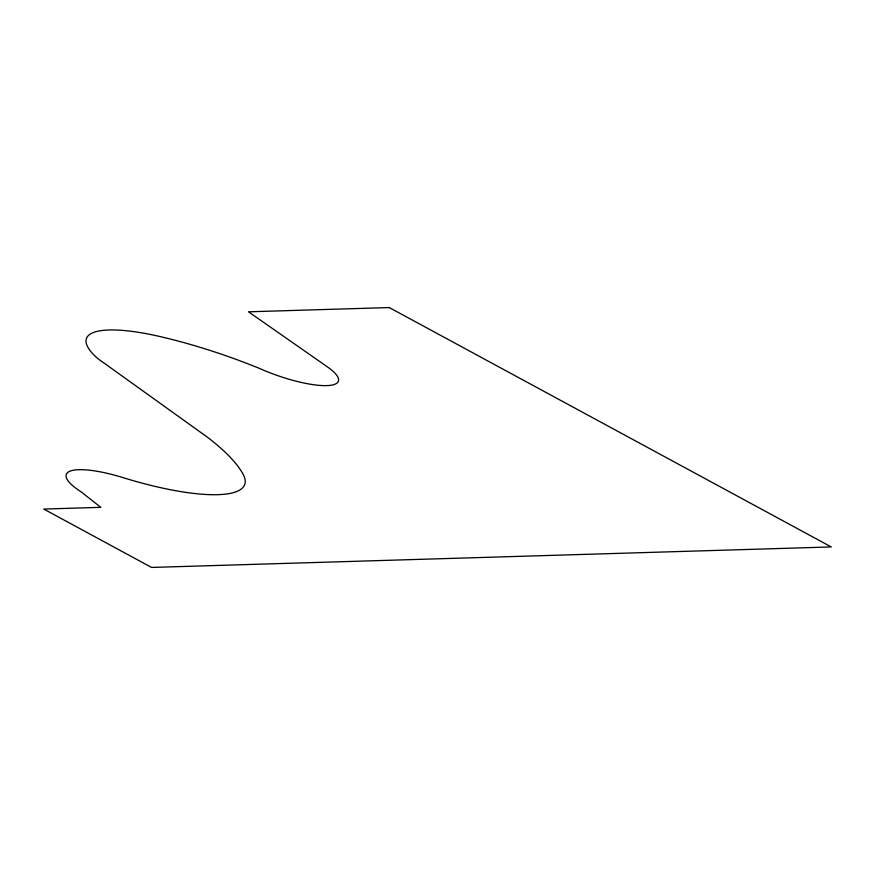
<?xml version="1.0" encoding="UTF-8"?>
<svg xmlns="http://www.w3.org/2000/svg" width="875" height="875" viewBox="0 0 875 875"><rect width="100%" height="100%" fill="white"/><g stroke="black" fill="none" stroke-linecap="round" stroke-linejoin="round"><path stroke-width="1.31" d="M389.255 307.562L248.5 311.806L326.441 366.209A59.62 14.831 19.3 0 1 326.987 385.602A59.62 14.831 19.3 0 1 259.875 368.594A171.434 42.634 19.3 0 0 160.464 336.667A115.183 28.645 19.3 0 0 97.781 358.564A135.002 33.578 19.3 0 0 104.092 363.092L207.473 437.238A272.519 67.769 19.3 0 1 242.998 474.075A137.452 34.18 19.3 0 1 125.07 478.253A64.192 15.969 19.3 0 0 71.105 470.783A64.192 15.969 19.3 0 0 81.178 491.903L100.811 507.336L43.75 509.053L151.55 567.438L831.25 546.941L389.255 307.562"/></g></svg>
